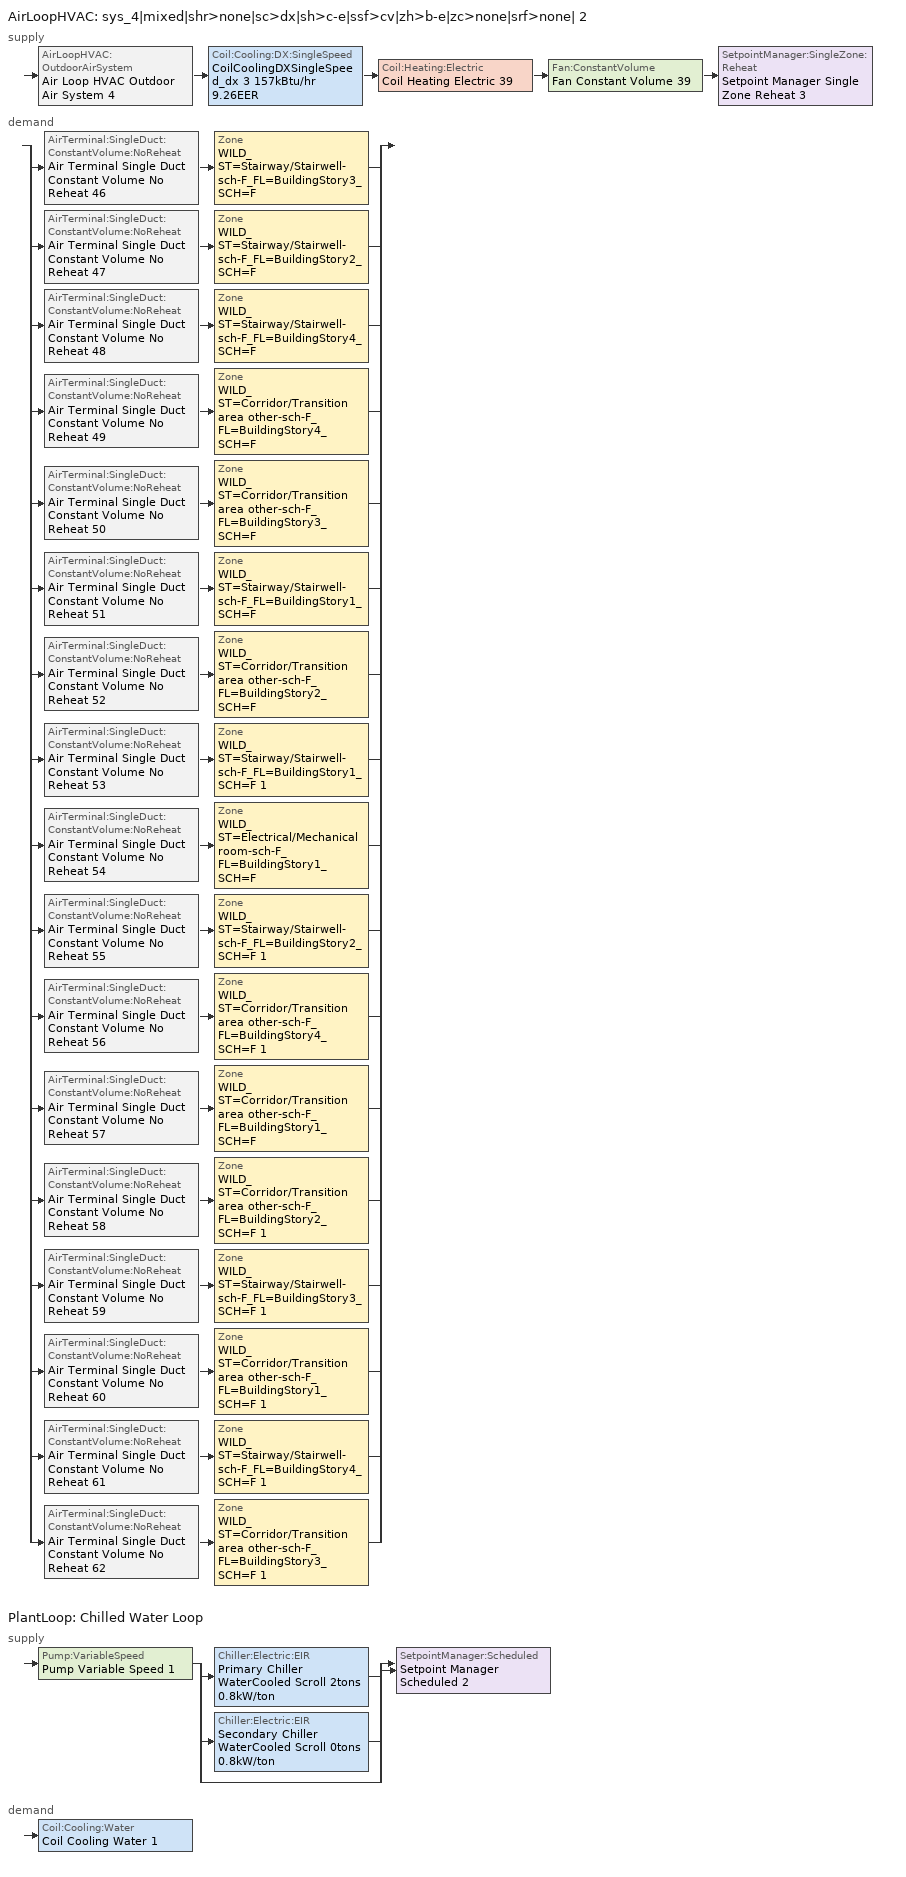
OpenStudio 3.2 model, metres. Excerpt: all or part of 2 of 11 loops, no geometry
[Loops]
AirLoopHVAC 'sys_4|mixed|shr>none|sc>dx|sh>c-e|ssf>cv|zh>b-e|zc>none|srf>none| 2'
 supply: AirLoopHVAC:OutdoorAirSystem 'Air Loop HVAC Outdoor Air System 4' > Coil:Cooling:DX:SingleSpeed 'CoilCoolingDXSingleSpeed_dx 3 157kBtu/hr 9.26EER' > Coil:Heating:Electric 'Coil Heating Electric 39' > Fan:ConstantVolume 'Fan Constant Volume 39' > SetpointManager:SingleZone:Reheat 'Setpoint Manager Single Zone Reheat 3'
 demand: split
  | AirTerminal:SingleDuct:ConstantVolume:NoReheat 'Air Terminal Single Duct Constant Volume No Reheat 46' > Zone 'WILD_ST=Stairway/Stairwell-sch-F_FL=BuildingStory3_SCH=F'
  | AirTerminal:SingleDuct:ConstantVolume:NoReheat 'Air Terminal Single Duct Constant Volume No Reheat 47' > Zone 'WILD_ST=Stairway/Stairwell-sch-F_FL=BuildingStory2_SCH=F'
  | AirTerminal:SingleDuct:ConstantVolume:NoReheat 'Air Terminal Single Duct Constant Volume No Reheat 48' > Zone 'WILD_ST=Stairway/Stairwell-sch-F_FL=BuildingStory4_SCH=F'
  | AirTerminal:SingleDuct:ConstantVolume:NoReheat 'Air Terminal Single Duct Constant Volume No Reheat 49' > Zone 'WILD_ST=Corridor/Transition area other-sch-F_FL=BuildingStory4_SCH=F'
  | AirTerminal:SingleDuct:ConstantVolume:NoReheat 'Air Terminal Single Duct Constant Volume No Reheat 50' > Zone 'WILD_ST=Corridor/Transition area other-sch-F_FL=BuildingStory3_SCH=F'
  | AirTerminal:SingleDuct:ConstantVolume:NoReheat 'Air Terminal Single Duct Constant Volume No Reheat 51' > Zone 'WILD_ST=Stairway/Stairwell-sch-F_FL=BuildingStory1_SCH=F'
  | AirTerminal:SingleDuct:ConstantVolume:NoReheat 'Air Terminal Single Duct Constant Volume No Reheat 52' > Zone 'WILD_ST=Corridor/Transition area other-sch-F_FL=BuildingStory2_SCH=F'
  | AirTerminal:SingleDuct:ConstantVolume:NoReheat 'Air Terminal Single Duct Constant Volume No Reheat 53' > Zone 'WILD_ST=Stairway/Stairwell-sch-F_FL=BuildingStory1_SCH=F 1'
  | AirTerminal:SingleDuct:ConstantVolume:NoReheat 'Air Terminal Single Duct Constant Volume No Reheat 54' > Zone 'WILD_ST=Electrical/Mechanical room-sch-F_FL=BuildingStory1_SCH=F'
  | AirTerminal:SingleDuct:ConstantVolume:NoReheat 'Air Terminal Single Duct Constant Volume No Reheat 55' > Zone 'WILD_ST=Stairway/Stairwell-sch-F_FL=BuildingStory2_SCH=F 1'
  | AirTerminal:SingleDuct:ConstantVolume:NoReheat 'Air Terminal Single Duct Constant Volume No Reheat 56' > Zone 'WILD_ST=Corridor/Transition area other-sch-F_FL=BuildingStory4_SCH=F 1'
  | AirTerminal:SingleDuct:ConstantVolume:NoReheat 'Air Terminal Single Duct Constant Volume No Reheat 57' > Zone 'WILD_ST=Corridor/Transition area other-sch-F_FL=BuildingStory1_SCH=F'
  | AirTerminal:SingleDuct:ConstantVolume:NoReheat 'Air Terminal Single Duct Constant Volume No Reheat 58' > Zone 'WILD_ST=Corridor/Transition area other-sch-F_FL=BuildingStory2_SCH=F 1'
  | AirTerminal:SingleDuct:ConstantVolume:NoReheat 'Air Terminal Single Duct Constant Volume No Reheat 59' > Zone 'WILD_ST=Stairway/Stairwell-sch-F_FL=BuildingStory3_SCH=F 1'
  | AirTerminal:SingleDuct:ConstantVolume:NoReheat 'Air Terminal Single Duct Constant Volume No Reheat 60' > Zone 'WILD_ST=Corridor/Transition area other-sch-F_FL=BuildingStory1_SCH=F 1'
  | AirTerminal:SingleDuct:ConstantVolume:NoReheat 'Air Terminal Single Duct Constant Volume No Reheat 61' > Zone 'WILD_ST=Stairway/Stairwell-sch-F_FL=BuildingStory4_SCH=F 1'
  | AirTerminal:SingleDuct:ConstantVolume:NoReheat 'Air Terminal Single Duct Constant Volume No Reheat 62' > Zone 'WILD_ST=Corridor/Transition area other-sch-F_FL=BuildingStory3_SCH=F 1'
PlantLoop 'Chilled Water Loop'
 supply: Pump:VariableSpeed 'Pump Variable Speed 1' > split
  | Chiller:Electric:EIR 'Primary Chiller WaterCooled Scroll 2tons 0.8kW/ton'
  | Chiller:Electric:EIR 'Secondary Chiller WaterCooled Scroll 0tons 0.8kW/ton'
  | bypass
  join > SetpointManager:Scheduled 'Setpoint Manager Scheduled 2'
 demand: Coil:Cooling:Water 'Coil Cooling Water 1'
[Sizing:Zone] Zone Cooling Design Supply Air Temperature Input Method=TemperatureDifference; Zone Cooling Design Supply Air Temperature {C}=14; Zone Cooling Design Supply Air Temperature Difference {deltaC}=11; Zone Heating Design Supply Air Temperature Input Method=TemperatureDifference; Zone Heating Design Supply Air Temperature {C}=40; Zone Heating Design Supply Air Temperature Difference {deltaC}=21; Zone Cooling Design Supply Air Humidity Ratio {kg-H2O/kg-air}=0.0085; Zone Heating Design Supply Air Humidity Ratio {kg-H2O/kg-air}=0.008; Zone Heating Sizing Factor=1.3; Zone Cooling Sizing Factor=1.1; Cooling Design Air Flow Method=DesignDay; Heating Design Air Flow Method=DesignDay; Account for Dedicated Outdoor Air System=No; Dedicated Outdoor Air System Control Strategy=NeutralSupplyAir; Dedicated Outdoor Air Low Setpoint Temperature for Design {C}=autosize; Dedicated Outdoor Air High Setpoint Temperature for Design {C}=autosize
WILD_ST=Stairway/Stairwell-sch-F_FL=BuildingStory3_SCH=F; WILD_ST=Stairway/Stairwell-sch-F_FL=BuildingStory2_SCH=F; WILD_ST=Stairway/Stairwell-sch-F_FL=BuildingStory4_SCH=F; WILD_ST=Corridor/Transition area other-sch-F_FL=BuildingStory4_SCH=F; WILD_ST=Corridor/Transition area other-sch-F_FL=BuildingStory3_SCH=F; WILD_ST=Stairway/Stairwell-sch-F_FL=BuildingStory1_SCH=F; WILD_ST=Corridor/Transition area other-sch-F_FL=BuildingStory2_SCH=F; WILD_ST=Stairway/Stairwell-sch-F_FL=BuildingStory1_SCH=F 1; WILD_ST=Electrical/Mechanical room-sch-F_FL=BuildingStory1_SCH=F; WILD_ST=Stairway/Stairwell-sch-F_FL=BuildingStory2_SCH=F 1; WILD_ST=Corridor/Transition area other-sch-F_FL=BuildingStory4_SCH=F 1; WILD_ST=Corridor/Transition area other-sch-F_FL=BuildingStory1_SCH=F; WILD_ST=Corridor/Transition area other-sch-F_FL=BuildingStory2_SCH=F 1; WILD_ST=Stairway/Stairwell-sch-F_FL=BuildingStory3_SCH=F 1; WILD_ST=Corridor/Transition area other-sch-F_FL=BuildingStory1_SCH=F 1; WILD_ST=Stairway/Stairwell-sch-F_FL=BuildingStory4_SCH=F 1; WILD_ST=Corridor/Transition area other-sch-F_FL=BuildingStory3_SCH=F 1
[Zone equipment]
WILD_ST=Stairway/Stairwell-sch-F_FL=BuildingStory3_SCH=F: Zone HVAC Baseboard Convective Electric 46, Air Terminal Single Duct Constant Volume No Reheat 46
WILD_ST=Stairway/Stairwell-sch-F_FL=BuildingStory2_SCH=F: Zone HVAC Baseboard Convective Electric 47, Air Terminal Single Duct Constant Volume No Reheat 47
WILD_ST=Stairway/Stairwell-sch-F_FL=BuildingStory4_SCH=F: Zone HVAC Baseboard Convective Electric 48, Air Terminal Single Duct Constant Volume No Reheat 48
WILD_ST=Corridor/Transition area other-sch-F_FL=BuildingStory4_SCH=F: Zone HVAC Baseboard Convective Electric 49, Air Terminal Single Duct Constant Volume No Reheat 49
WILD_ST=Corridor/Transition area other-sch-F_FL=BuildingStory3_SCH=F: Zone HVAC Baseboard Convective Electric 50, Air Terminal Single Duct Constant Volume No Reheat 50
WILD_ST=Stairway/Stairwell-sch-F_FL=BuildingStory1_SCH=F: Zone HVAC Baseboard Convective Electric 51, Air Terminal Single Duct Constant Volume No Reheat 51
WILD_ST=Corridor/Transition area other-sch-F_FL=BuildingStory2_SCH=F: Zone HVAC Baseboard Convective Electric 52, Air Terminal Single Duct Constant Volume No Reheat 52
WILD_ST=Stairway/Stairwell-sch-F_FL=BuildingStory1_SCH=F 1: Zone HVAC Baseboard Convective Electric 53, Air Terminal Single Duct Constant Volume No Reheat 53
WILD_ST=Electrical/Mechanical room-sch-F_FL=BuildingStory1_SCH=F: Zone HVAC Baseboard Convective Electric 54, Air Terminal Single Duct Constant Volume No Reheat 54
WILD_ST=Stairway/Stairwell-sch-F_FL=BuildingStory2_SCH=F 1: Zone HVAC Baseboard Convective Electric 55, Air Terminal Single Duct Constant Volume No Reheat 55
WILD_ST=Corridor/Transition area other-sch-F_FL=BuildingStory4_SCH=F 1: Zone HVAC Baseboard Convective Electric 56, Air Terminal Single Duct Constant Volume No Reheat 56
WILD_ST=Corridor/Transition area other-sch-F_FL=BuildingStory1_SCH=F: Zone HVAC Baseboard Convective Electric 57, Air Terminal Single Duct Constant Volume No Reheat 57
WILD_ST=Corridor/Transition area other-sch-F_FL=BuildingStory2_SCH=F 1: Zone HVAC Baseboard Convective Electric 58, Air Terminal Single Duct Constant Volume No Reheat 58
WILD_ST=Stairway/Stairwell-sch-F_FL=BuildingStory3_SCH=F 1: Zone HVAC Baseboard Convective Electric 59, Air Terminal Single Duct Constant Volume No Reheat 59
WILD_ST=Corridor/Transition area other-sch-F_FL=BuildingStory1_SCH=F 1: Zone HVAC Baseboard Convective Electric 60, Air Terminal Single Duct Constant Volume No Reheat 60
WILD_ST=Stairway/Stairwell-sch-F_FL=BuildingStory4_SCH=F 1: Zone HVAC Baseboard Convective Electric 61, Air Terminal Single Duct Constant Volume No Reheat 61
WILD_ST=Corridor/Transition area other-sch-F_FL=BuildingStory3_SCH=F 1: Zone HVAC Baseboard Convective Electric 62, Air Terminal Single Duct Constant Volume No Reheat 62
[AirLoopHVAC]
sys_4|mixed|shr>none|sc>dx|sh>c-e|ssf>cv|zh>b-e|zc>none|srf>none| 2: Availability Schedule=sys_4|mixed|shr>none|sc>dx|sh>c-e|ssf>cv|zh>b-e|zc>none|srf>none| 2 Occ Sch; Design Supply Air Flow Rate {m3/s}=autosize; Design Return Air Flow Fraction of Supply Air Flow=1
[Sizing:System]
sys_4|mixed|shr>none|sc>dx|sh>c-e|ssf>cv|zh>b-e|zc>none|srf>none| 2: Type of Load to Size On=Sensible; Design Outdoor Air Flow Rate {m3/s}=Autosize; Central Heating Maximum System Air Flow Ratio=1; Preheat Design Temperature {C}=7; Preheat Design Humidity Ratio {kg-H2O/kg-Air}=0.008; Precool Design Temperature {C}=13; Precool Design Humidity Ratio {kg-H2O/kg-Air}=0.008; Central Cooling Design Supply Air Temperature {C}=13; Central Heating Design Supply Air Temperature {C}=43; Sizing Option=NonCoincident; 100% Outdoor Air in Cooling=No; 100% Outdoor Air in Heating=No; Central Cooling Design Supply Air Humidity Ratio {kg-H2O/kg-Air}=0.0085; Central Heating Design Supply Air Humidity Ratio {kg-H2O/kg-Air}=0.008; Cooling Design Air Flow Method=DesignDay; Cooling Design Air Flow Rate {m3/s}=0; Heating Design Air Flow Method=DesignDay; Heating Design Air Flow Rate {m3/s}=0; System Outdoor Air Method=ZoneSum; Zone Maximum Outdoor Air Fraction=1; Cooling Supply Air Flow Rate Per Floor Area {m3/s-m2}=0.00996765; Cooling Fraction of Autosized Cooling Supply Air Flow Rate=1; Cooling Supply Air Flow Rate Per Unit Cooling Capacity {m3/s-W}=3.94755e-05; Heating Supply Air Flow Rate Per Floor Area {m3/s-m2}=0.00996765; Heating Fraction of Autosized Heating Supply Air Flow Rate=1; Heating Fraction of Autosized Cooling Supply Air Flow Rate=1; Heating Supply Air Flow Rate Per Unit Heating Capacity {m3/s-W}=3.15882e-05; Cooling Design Capacity Method=CoolingDesignCapacity; Cooling Design Capacity {W}=autosize; Cooling Design Capacity Per Floor Area {W/m2}=234.7; Fraction of Autosized Cooling Design Capacity=1; Heating Design Capacity Method=HeatingDesignCapacity; Heating Design Capacity {W}=autosize; Heating Design Capacity Per Floor Area {W/m2}=157; Fraction of Autosized Heating Design Capacity=1; Central Cooling Capacity Control Method=OnOff
[Fan:ConstantVolume]
Fan Constant Volume 39: Availability Schedule=Always On Discrete; Fan Total Efficiency=0.39975; Pressure Rise {Pa}=640; Maximum Flow Rate {m3/s}=AutoSize; Motor Efficiency=0.615
[Coil:Heating:Electric]
Coil Heating Electric 39: Availability Schedule=Always On Discrete
[Coil:Cooling:DX:SingleSpeed]
CoilCoolingDXSingleSpeed_dx 3 157kBtu/hr 9.26EER: Availability Schedule=Always On Discrete; Rated Total Cooling Capacity {W}=autosize; Rated Sensible Heat Ratio=autosize; Rated COP {W/W}=3.21949; Rated Air Flow Rate {m3/s}=autosize; Rated Evaporator Fan Power Per Volume Flow Rate {W/(m3/s)}=773.3; Total Cooling Capacity Function of Temperature Curve=DXCOOL-NECB2011-REF-CAPFT; Total Cooling Capacity Function of Flow Fraction Curve=DXCOOL-NECB2011-REF-CAPFFLOW; Energy Input Ratio Function of Temperature Curve=DXCOOL-NECB2011-REF-COOLEIRFT; Energy Input Ratio Function of Flow Fraction Curve=DXCOOL-NECB2011-REF-COOLEIRFFLOW; Part Load Fraction Correlation Curve=DXCOOL-NECB2011-REF-COOLPLFFPLR; Minimum Outdoor Dry-Bulb Temperature for Compressor Operation {C}=-25; Condenser Type=AirCooled; Evaporative Condenser Effectiveness=0; Evaporative Condenser Air Flow Rate {m3/s}=Autosize; Evaporative Condenser Pump Rated Power Consumption {W}=Autosize; Crankcase Heater Capacity {W}=0; Maximum Outdoor Dry-Bulb Temperature for Crankcase Heater Operation {C}=0; Basin Heater Capacity {W/K}=0; Basin Heater Setpoint Temperature {C}=10
[Controller:OutdoorAir]
Controller Outdoor Air 4: Minimum Outdoor Air Flow Rate {m3/s}=autosize; Maximum Outdoor Air Flow Rate {m3/s}=Autosize; Economizer Control Type=DifferentialEnthalpy; Economizer Control Action Type=ModulateFlow; Lockout Type=NoLockout; Minimum Limit Type=FixedMinimum; Minimum Outdoor Air Schedule=sys_4|mixed|shr>none|sc>dx|sh>c-e|ssf>cv|zh>b-e|zc>none|srf>none| 2 Occ Sch; Controller Mechanical Ventilation=Controller Mechanical Ventilation 4; High Humidity Control=No; Heat Recovery Bypass Control Type=BypassWhenWithinEconomizerLimits
[Controller:MechanicalVentilation]
Controller Mechanical Ventilation 4: Availability Schedule=Always On Discrete; System Outdoor Air Method=ZoneSum
[AirLoopHVAC:OutdoorAirSystem]
Air Loop HVAC Outdoor Air System 4: Controller=Controller Outdoor Air 4
[SetpointManager:Scheduled]
Setpoint Manager Scheduled 2: Control Variable=Temperature; Schedule=CHW Temp
[ZoneHVAC:Baseboard:Convective:Electric] Availability Schedule=Always On Discrete; Nominal Capacity {W}=autosize; Efficiency=1
Zone HVAC Baseboard Convective Electric 46; Zone HVAC Baseboard Convective Electric 47; Zone HVAC Baseboard Convective Electric 48; Zone HVAC Baseboard Convective Electric 49; Zone HVAC Baseboard Convective Electric 50; Zone HVAC Baseboard Convective Electric 51; Zone HVAC Baseboard Convective Electric 52; Zone HVAC Baseboard Convective Electric 53; Zone HVAC Baseboard Convective Electric 54; Zone HVAC Baseboard Convective Electric 55; Zone HVAC Baseboard Convective Electric 56; Zone HVAC Baseboard Convective Electric 57; Zone HVAC Baseboard Convective Electric 58; Zone HVAC Baseboard Convective Electric 59; Zone HVAC Baseboard Convective Electric 60; Zone HVAC Baseboard Convective Electric 61; Zone HVAC Baseboard Convective Electric 62
[AirTerminal:SingleDuct:ConstantVolume:NoReheat] Availability Schedule=Always On Discrete; Maximum Air Flow Rate {m3/s}=AutoSize
Air Terminal Single Duct Constant Volume No Reheat 46; Air Terminal Single Duct Constant Volume No Reheat 47; Air Terminal Single Duct Constant Volume No Reheat 48; Air Terminal Single Duct Constant Volume No Reheat 49; Air Terminal Single Duct Constant Volume No Reheat 50; Air Terminal Single Duct Constant Volume No Reheat 51; Air Terminal Single Duct Constant Volume No Reheat 52; Air Terminal Single Duct Constant Volume No Reheat 53; Air Terminal Single Duct Constant Volume No Reheat 54; Air Terminal Single Duct Constant Volume No Reheat 55; Air Terminal Single Duct Constant Volume No Reheat 56; Air Terminal Single Duct Constant Volume No Reheat 57; Air Terminal Single Duct Constant Volume No Reheat 58; Air Terminal Single Duct Constant Volume No Reheat 59; Air Terminal Single Duct Constant Volume No Reheat 60; Air Terminal Single Duct Constant Volume No Reheat 61; Air Terminal Single Duct Constant Volume No Reheat 62
[SetpointManager:SingleZone:Reheat]
Setpoint Manager Single Zone Reheat 3: Minimum Supply Air Temperature {C}=13; Maximum Supply Air Temperature {C}=43; Control Zone=WILD_ST=Stairway/Stairwell-sch-F_FL=BuildingStory3_SCH=F
[PlantLoop]
Chilled Water Loop: Glycol Concentration=0; Plant Loop Volume {m3}=Autocalculate; Load Distribution Scheme=Optimal
[Sizing:Plant]
Chilled Water Loop: Loop Type=Cooling; Design Loop Exit Temperature {C}=7; Loop Design Temperature Difference {deltaC}=6; Sizing Option=NonCoincident; Zone Timesteps in Averaging Window=1; Coincident Sizing Factor Mode=None
[Pump:VariableSpeed]
Pump Variable Speed 1: Motor Efficiency=0.855; Pump Control Type=Intermittent; Skin Loss Radiative Fraction=0.5; Design Power Sizing Method=PowerPerFlowPerPressure; Design Electric Power per Unit Flow Rate {W/(m3/s)}=348701.1; Design Shaft Power per Unit Flow Rate per Unit Head {W-s/m3-Pa}=1.67385; Design Minimum Flow Rate Fraction=0
[Chiller:Electric:EIR] Reference COP {W/W}=4.5032; Reference Chilled Water Flow Rate {m3/s}=Autosize; Cooling Capacity Function of Temperature Curve=WaterCooled_Scroll_CAPFT_NECB2011; Electric Input to Cooling Output Ratio Function of Temperature Curve=WaterCooled_Scroll_EIRFT_NECB2011; Electric Input to Cooling Output Ratio Function of Part Load Ratio Curve=WaterCooled_Scroll_EIRFPLR_NECB2011; Minimum Part Load Ratio=0.25; Minimum Unloading Ratio=0.25; Condenser Type=WaterCooled; Chiller Flow Mode=LeavingSetpointModulated; Design Heat Recovery Water Flow Rate {m3/s}=Autosize; Sizing Factor=1; Basin Heater Capacity {W/K}=0; Basin Heater Setpoint Temperature {C}=10; Condenser Heat Recovery Relative Capacity Fraction=1
Name | Reference Capacity {W}
Primary Chiller WaterCooled Scroll 2tons 0.8kW/ton | 6985.66
Secondary Chiller WaterCooled Scroll 0tons 0.8kW/ton | 0.001
[Coil:Cooling:Water]
Coil Cooling Water 1: Availability Schedule=Always On Discrete
[Controller:WaterCoil]
Controller Water Coil 1: Water Coil=Coil Cooling Water 1; Action=Reverse; Minimum Actuated Flow {m3/s}=0
[Schedule:Ruleset]
Name | Default Day Schedule | Summer Design Day Schedule | Winter Design Day Schedule
CHW Temp | Schedule Day 4
sys_4|mixed|shr>none|sc>dx|sh>c-e|ssf>cv|zh>b-e|zc>none|srf>none| 2 Occ Sch | sys_4|mixed|shr>none|sc>dx|sh>c-e|ssf>cv|zh>b-e|zc>none|srf>none| 2 Occ Sch Default | sys_4|mixed|shr>none|sc>dx|sh>c-e|ssf>cv|zh>b-e|zc>none|srf>none| 2 Occ Sch Summer Design Day | sys_4|mixed|shr>none|sc>dx|sh>c-e|ssf>cv|zh>b-e|zc>none|srf>none| 2 Occ Sch Winter Design Day
[Schedule:Day]
Schedule Day 4; wkdCHW Temp 1; satCHW Temp 1; sunCHW Temp 1: 1, 0, 7, 2, 0, 7, 3, 0, 7, 4, 0, 7, 5, 0, 7, 6, 0, 7, 7, 0, 7, 8, 0, 7, 9, 0, 7, 10, 0, 7, 11, 0, 7, 12, 0, 7, 13, 0, 7, 14, 0, 7, 15, 0, 7, 16, 0, 7, 17, 0, 7, 18, 0, 7, 19, 0, 7, 20, 0, 7, 21, 0, 7, 22, 0, 7, 23, 0, 7, 24, 0, 7
sys_4|mixed|shr>none|sc>dx|sh>c-e|ssf>cv|zh>b-e|zc>none|srf>none| 2 Occ Sch Default: 10, 0, 1, 16, 0, 0, 24, 0, 1
sys_4|mixed|shr>none|sc>dx|sh>c-e|ssf>cv|zh>b-e|zc>none|srf>none| 2 Occ Sch Winter Design Day; sys_4|mixed|shr>none|sc>dx|sh>c-e|ssf>cv|zh>b-e|zc>none|srf>none| 2 Occ Sch Summer Design Day: 24, 0, 1
[Schedule:Rule] Schedule Ruleset=CHW Temp; Date Specification Type=DateRange; Start Month=1; Start Day=1; End Month=12; End Day=31
Name | Rule Order | Day Schedule | Apply Sunday | Apply Monday | Apply Tuesday | Apply Wednesday | Apply Thursday | Apply Friday | Apply Saturday
wkdCHW Temp rule | 2 | wkdCHW Temp 1 | No | Yes | Yes | Yes | Yes | Yes | No
satCHW Temprule | 1 | satCHW Temp 1 | No | No | No | No | No | No | Yes
sunCHW Temprule | 0 | sunCHW Temp 1 | Yes | No | No | No | No | No | No
[Schedule:Constant]
Always On Discrete: Value=1
[Curve:Biquadratic] Minimum Value of y=24
Name | Coefficient1 Constant | Coefficient2 x | Coefficient3 x**2 | Coefficient4 y | Coefficient5 y**2 | Coefficient6 x*y | Minimum Value of x | Maximum Value of x | Maximum Value of y
DXCOOL-NECB2011-REF-CAPFT | 0.867905 | 0.0142459 | 0.00055436 | -0.0075575 | 3.3e-05 | -0.0001918 | 13 | 24 | 46
DXCOOL-NECB2011-REF-COOLEIRFT | 0.114171 | 0.0281822 | -0.0004199 | 0.0214108 | 0.000161028 | -0.000679104 | 13 | 24 | 46
WaterCooled_Scroll_CAPFT_NECB2011 | 0.94418 | 0.0337102 | 9.75564e-05 | -0.00322114 | -4.91832e-05 | -0.000177584 | 5 | 10 | 35
WaterCooled_Scroll_EIRFT_NECB2011 | 0.727393 | -0.0118922 | 0.000541177 | 0.00187934 | 0.000473461 | -0.000711472 | 5 | 10 | 35
[Curve:Quadratic]
Name | Coefficient1 Constant | Coefficient2 x | Coefficient3 x**2 | Minimum Value of x | Maximum Value of x
DXCOOL-NECB2011-REF-CAPFFLOW | 0.8 | 0.2 | 0 | 0.5 | 1.5
DXCOOL-NECB2011-REF-COOLEIRFFLOW | 1.1552 | -0.1808 | 0.0256 | 0.5 | 1.5
WaterCooled_Scroll_EIRFPLR_NECB2011 | 0.04412 | 0.640367 | 0.319555 | 0 | 1
[Curve:Cubic]
DXCOOL-NECB2011-REF-COOLPLFFPLR: Coefficient1 Constant=0.0277; Coefficient2 x=4.9151; Coefficient3 x**2=-8.184; Coefficient4 x**3=4.2702; Minimum Value of x=0.7; Maximum Value of x=1
